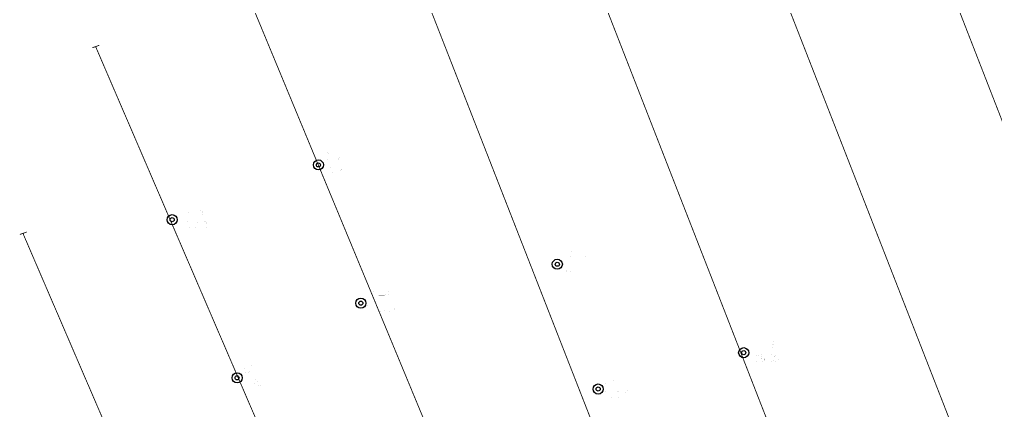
# Model space of a CAD drawing. Extents: x 534263 to 538773, y 4878169 to 4881982.
# Drawn here: x 535622 to 537055, y 4880101 to 4880674 of the extents above; entities that cross this region are included whole.
import ezdxf

# ---------------------------------------------------------------- set-up
doc = ezdxf.new("R2010")
doc.units = 0
doc.layers.get('0').update_dxf_attribs({"color": 6, "linetype": 'CONTINUOUS'})

# ---------------------------------------------------------------- blocks, each defined once
blk = doc.blocks.new('SUB_BLK_181')
at = {"color": 0}
blk.add_circle((0, 0), 0.494, dxfattribs=at)
at = {"color": 1}
blk.add_circle((0, 0), 0.2, dxfattribs=at)

msp = doc.modelspace()

# ---------------------------------------------------------------- linework, layer by layer
at = {"layer": 'TREE_LAYER', "color": 10, "const_width": 1.2}
for points in [[(537519.264272, 4879360.69329), (536528.35918, 4881900.918895)], [(537281.602, 4879335.914), (536322.856, 4881787.554)], [(537015.159, 4879330.992), (536089.313, 4881700.492)], [(536687.486, 4878951.765), (535659.433, 4881428.14)], [(536817.771, 4879177.017), (536033.418, 4881180.22)], [(535729.462731, 4880632.81617), (535739.490417, 4880636.33941)], [(536561.673, 4878714.128), (535734.348, 4880633.884)], [(535622.997679, 4880358.93755), (535633.025365, 4880362.46079)], [(536420.058, 4878521.255), (535627.555, 4880360.205)]]:
    msp.add_lwpolyline(points, dxfattribs=at)
at = {"layer": 'TREE_LAYER', "color": 5, "const_width": 0.01}
for points in [[(536075.509793, 4880479.06627), (536074.003911, 4880479.254505), (536072.623519, 4880478.815289), (536071.870578, 4880478.062348), (536071.494107, 4880477.058427), (536071.305872, 4880475.99176), (536071.494107, 4880474.109407), (536072.121558, 4880472.79176), (536073.12548, 4880472.101564), (536074.756852, 4880472.164309), (536075.949009, 4880472.603525), (536076.137244, 4880472.478034), (536074.631362, 4880469.59176), (536073.062735, 4880468.650583), (536071.054891, 4880467.960387), (536071.054891, 4880467.646662), (536072.811754, 4880467.834897), (536073.62744, 4880468.085878), (536074.756852, 4880468.462348), (536075.886264, 4880469.529015), (536076.011754, 4880469.654505), (536077.141166, 4880471.411368), (536077.643127, 4880473.04274), (536077.643127, 4880475.99176), (536077.015676, 4880477.434897), (536076.199989, 4880478.501564), (536075.509793, 4880479.06627), (536075.509793, 4880479.06627)], [(536073.941166, 4880478.438819), (536074.317636, 4880478.564309), (536075.007833, 4880478.501564), (536076.011754, 4880477.434897), (536076.513715, 4880475.489799), (536076.074499, 4880473.607446), (536075.384303, 4880472.979995), (536074.003911, 4880472.79176), (536072.999989, 4880473.670191), (536072.498029, 4880475.050583), (536072.623519, 4880477.121172), (536073.12548, 4880477.936858), (536073.188225, 4880477.999603), (536073.37646, 4880478.250583), (536073.941166, 4880478.438819), (536073.941166, 4880478.438819)], [(536094.772538, 4880478.627054), (536089.25097, 4880478.627054), (536088.247048, 4880476.493721), (536088.247048, 4880476.493721), (536088.372538, 4880476.305485), (536088.937244, 4880476.995681), (536089.752931, 4880477.497642), (536092.890186, 4880477.497642), (536093.392146, 4880477.121172), (536090.380382, 4880468.023132), (536090.380382, 4880467.960387), (536091.070578, 4880467.960387), (536094.772538, 4880478.564309), (536094.772538, 4880478.627054), (536094.772538, 4880478.627054)], [(536088.121558, 4880473.481956), (536079.086264, 4880473.481956), (536079.086264, 4880472.979995), (536079.462735, 4880472.603525), (536087.996068, 4880472.603525), (536088.121558, 4880472.79176), (536088.121558, 4880473.481956), (536088.121558, 4880473.481956)], [(536069.423519, 4880461.136858), (536097.282342, 4880461.136858)], [(536076.45097, 4880458.627054), (536070.929401, 4880458.627054), (536069.92548, 4880456.493721), (536069.92548, 4880456.493721), (536070.05097, 4880456.305485), (536070.615676, 4880456.995681), (536071.431362, 4880457.497642), (536074.568617, 4880457.497642), (536075.070578, 4880457.121172), (536072.058813, 4880448.023132), (536072.058813, 4880447.960387), (536072.749009, 4880447.960387), (536076.45097, 4880458.564309), (536076.45097, 4880458.627054), (536076.45097, 4880458.627054)], [(536084.419597, 4880458.627054), (536078.898029, 4880458.627054), (536077.894107, 4880456.493721), (536077.894107, 4880456.493721), (536078.019597, 4880456.305485), (536078.584303, 4880456.995681), (536079.399989, 4880457.497642), (536082.537244, 4880457.497642), (536083.039205, 4880457.121172), (536080.02744, 4880448.023132), (536080.02744, 4880447.960387), (536080.717636, 4880447.960387), (536084.419597, 4880458.564309), (536084.419597, 4880458.627054), (536084.419597, 4880458.627054)], [(536087.870578, 4880449.46627), (536087.368617, 4880449.654505), (536086.866656, 4880449.46627), (536086.490186, 4880449.089799), (536086.490186, 4880448.274113), (536086.992146, 4880447.960387), (536087.870578, 4880448.148623), (536087.996068, 4880448.587838), (536087.996068, 4880448.650583), (536087.996068, 4880449.152544), (536087.870578, 4880449.46627), (536087.870578, 4880449.46627)], [(536094.019597, 4880458.627054), (536092.639205, 4880458.878034), (536091.321558, 4880458.438819), (536090.443127, 4880457.623132), (536089.941166, 4880456.681956), (536089.941166, 4880455.99176), (536091.823519, 4880457.685878), (536093.329401, 4880457.748623), (536094.145087, 4880457.183917), (536094.458813, 4880455.99176), (536094.458813, 4880454.423132), (536093.392146, 4880452.352544), (536089.439205, 4880448.274113), (536095.462735, 4880448.085878), (536095.964695, 4880448.587838), (536096.152931, 4880449.96823), (536095.023519, 4880449.089799), (536091.823519, 4880449.089799), (536091.447048, 4880449.089799), (536094.145087, 4880452.101564), (536095.462735, 4880454.423132), (536095.65097, 4880454.987838), (536095.839205, 4880455.552544), (536095.839205, 4880455.678034), (536095.713715, 4880456.179995), (536095.52548, 4880456.995681), (536095.462735, 4880457.246662), (536095.023519, 4880457.936858), (536094.960774, 4880457.999603), (536094.019597, 4880458.627054), (536094.019597, 4880458.627054)], [(535864.540382, 4880398.357054), (535859.897244, 4880398.357054), (535859.897244, 4880398.231564), (535860.901166, 4880398.231564), (535861.403127, 4880397.039407), (535861.403127, 4880389.384505), (535860.901166, 4880388.380583), (535860.712931, 4880388.192348), (535859.897244, 4880387.815878), (535865.607048, 4880387.941368), (535865.669793, 4880387.941368), (535866.673715, 4880387.941368), (535866.673715, 4880388.004113), (535867.740382, 4880388.004113), (535867.740382, 4880388.004113), (535868.242342, 4880388.004113), (535868.242342, 4880388.066858), (535868.618813, 4880390.702152), (535867.991362, 4880389.509995), (535867.112931, 4880388.506074), (535863.41097, 4880388.568819), (535862.909009, 4880388.882544), (535863.034499, 4880397.353132), (535863.912931, 4880398.231564), (535864.540382, 4880398.231564), (535864.540382, 4880398.357054), (535864.540382, 4880398.357054)], [(535873.38744, 4880398.670779), (535871.567833, 4880398.733525), (535870.250186, 4880397.729603), (535869.748225, 4880396.913917), (535869.748225, 4880395.219799), (535871.442342, 4880393.462936), (535870.250186, 4880392.208034), (535869.622735, 4880390.890387), (535869.622735, 4880389.69823), (535870.18744, 4880388.380583), (535871.254107, 4880387.627642), (535872.634499, 4880387.376662), (535873.889401, 4880387.753132), (535874.579597, 4880388.443328), (535875.081558, 4880389.32176), (535875.081558, 4880391.204113), (535874.454107, 4880392.333525), (535873.324695, 4880393.525681), (535874.893323, 4880395.345289), (535874.893323, 4880396.851172), (535874.454107, 4880397.666858), (535873.38744, 4880398.733525), (535873.38744, 4880398.670779)], [(535872.383519, 4880393.086466), (535873.324695, 4880392.709995), (535874.077636, 4880391.706074), (535874.391362, 4880389.886466), (535874.077636, 4880388.819799), (535872.948225, 4880388.004113), (535871.881558, 4880388.004113), (535871.191362, 4880388.506074), (535870.375676, 4880389.69823), (535870.250186, 4880391.266858), (535870.752146, 4880392.208034), (535871.316852, 4880392.709995), (535871.818813, 4880392.960976), (535872.383519, 4880393.086466)], [(535871.693323, 4880398.168819), (535871.756068, 4880398.231564), (535872.88548, 4880398.231564), (535873.763911, 4880397.541368), (535873.826656, 4880397.290387), (535874.140382, 4880396.600191), (535874.140382, 4880395.533525), (535872.822735, 4880393.902152), (535871.756068, 4880393.902152), (535870.438421, 4880395.282544), (535870.752146, 4880397.227642), (535871.693323, 4880398.168819), (535871.693323, 4880398.168819)], [(535885.873715, 4880393.211956), (535876.838421, 4880393.211956), (535876.838421, 4880392.709995), (535877.214891, 4880392.333525), (535885.748225, 4880392.333525), (535885.873715, 4880392.52176), (535885.873715, 4880393.211956), (535885.873715, 4880393.211956)], [(535890.140382, 4880398.670779), (535888.320774, 4880398.733525), (535887.003127, 4880397.729603), (535886.501166, 4880396.913917), (535886.501166, 4880395.219799), (535888.195284, 4880393.462936), (535887.003127, 4880392.208034), (535886.375676, 4880390.890387), (535886.375676, 4880389.69823), (535886.940382, 4880388.380583), (535888.007048, 4880387.627642), (535889.38744, 4880387.376662), (535890.642342, 4880387.753132), (535891.332538, 4880388.443328), (535891.834499, 4880389.32176), (535891.834499, 4880391.204113), (535891.207048, 4880392.333525), (535890.077636, 4880393.525681), (535891.646264, 4880395.345289), (535891.646264, 4880396.851172), (535891.207048, 4880397.666858), (535890.140382, 4880398.733525), (535890.140382, 4880398.670779)], [(535889.13646, 4880393.086466), (535890.077636, 4880392.709995), (535890.830578, 4880391.706074), (535891.144303, 4880389.886466), (535890.830578, 4880388.819799), (535889.701166, 4880388.004113), (535888.634499, 4880388.004113), (535887.944303, 4880388.506074), (535887.128617, 4880389.69823), (535887.003127, 4880391.266858), (535887.505087, 4880392.208034), (535888.069793, 4880392.709995), (535888.571754, 4880392.960976), (535889.13646, 4880393.086466)], [(535888.446264, 4880398.168819), (535888.509009, 4880398.231564), (535889.638421, 4880398.231564), (535890.516852, 4880397.541368), (535890.579597, 4880397.290387), (535890.893323, 4880396.600191), (535890.893323, 4880395.533525), (535889.575676, 4880393.902152), (535888.509009, 4880393.902152), (535887.191362, 4880395.282544), (535887.505087, 4880397.227642), (535888.446264, 4880398.168819), (535888.446264, 4880398.168819)], [(535854.783519, 4880380.866858), (535898.579597, 4880380.866858)], [(535859.301166, 4880378.357054), (535858.422735, 4880378.357054), (535856.163911, 4880377.102152), (535856.289401, 4880377.102152), (535857.920774, 4880377.541368), (535857.920774, 4880376.411956), (535857.920774, 4880368.694309), (535857.858029, 4880368.255093), (535856.791362, 4880367.815878), (535860.430578, 4880367.815878), (535859.489401, 4880368.192348), (535859.301166, 4880368.255093), (535859.301166, 4880368.631564), (535859.301166, 4880378.357054), (535859.301166, 4880378.357054)], [(535869.779597, 4880378.357054), (535864.258029, 4880378.357054), (535863.254107, 4880376.223721), (535863.254107, 4880376.223721), (535863.379597, 4880376.035485), (535863.944303, 4880376.725681), (535864.759989, 4880377.227642), (535867.897244, 4880377.227642), (535868.399205, 4880376.851172), (535865.38744, 4880367.753132), (535865.38744, 4880367.690387), (535866.077636, 4880367.690387), (535869.779597, 4880378.294309), (535869.779597, 4880378.357054), (535869.779597, 4880378.357054)], [(535875.426656, 4880378.357054), (535874.046264, 4880378.608034), (535872.728617, 4880378.168819), (535871.850186, 4880377.353132), (535871.348225, 4880376.411956), (535871.348225, 4880375.72176), (535873.230578, 4880377.415878), (535874.73646, 4880377.478623), (535875.552146, 4880376.913917), (535875.865872, 4880375.72176), (535875.865872, 4880374.153132), (535874.799205, 4880372.082544), (535870.846264, 4880368.004113), (535876.869793, 4880367.815878), (535877.371754, 4880368.317838), (535877.559989, 4880369.69823), (535876.430578, 4880368.819799), (535873.230578, 4880368.819799), (535872.854107, 4880368.819799), (535875.552146, 4880371.831564), (535876.869793, 4880374.153132), (535877.058029, 4880374.717838), (535877.246264, 4880375.282544), (535877.246264, 4880375.408034), (535877.120774, 4880375.909995), (535876.932538, 4880376.725681), (535876.869793, 4880376.976662), (535876.430578, 4880377.666858), (535876.367833, 4880377.729603), (535875.426656, 4880378.357054), (535875.426656, 4880378.357054)], [(535887.159989, 4880378.357054), (535885.654107, 4880378.357054), (535884.399205, 4880377.729603), (535883.709009, 4880377.227642), (535883.269793, 4880376.223721), (535882.830578, 4880375.094309), (535882.767833, 4880373.588427), (535882.767833, 4880372.584505), (535883.269793, 4880369.823721), (535884.08548, 4880368.694309), (535885.277636, 4880367.690387), (535887.159989, 4880367.690387), (535887.159989, 4880367.690387), (535887.78744, 4880368.129603), (535888.477636, 4880368.945289), (535889.293323, 4880370.325681), (535889.481558, 4880371.517838), (535889.669793, 4880372.52176), (535889.669793, 4880373.023721), (535889.669793, 4880373.902152), (535889.356068, 4880375.659015), (535888.791362, 4880376.913917), (535888.163911, 4880377.729603), (535887.159989, 4880378.357054), (535887.159989, 4880378.357054)], [(535886.156068, 4880377.980583), (535886.281558, 4880377.980583), (535887.28548, 4880377.604113), (535887.78744, 4880376.725681), (535888.163911, 4880375.408034), (535888.163911, 4880370.639407), (535887.78744, 4880369.19627), (535886.281558, 4880368.066858), (535885.654107, 4880368.192348), (535884.775676, 4880368.882544), (535884.273715, 4880370.827642), (535884.273715, 4880374.906074), (535884.650186, 4880376.349211), (535885.152146, 4880377.353132), (535885.842342, 4880377.917838), (535886.156068, 4880377.980583), (535886.156068, 4880377.980583)], [(535895.316852, 4880378.357054), (535893.93646, 4880378.608034), (535892.618813, 4880378.168819), (535891.740382, 4880377.353132), (535891.238421, 4880376.411956), (535891.238421, 4880375.72176), (535893.120774, 4880377.415878), (535894.626656, 4880377.478623), (535895.442342, 4880376.913917), (535895.756068, 4880375.72176), (535895.756068, 4880374.153132), (535894.689401, 4880372.082544), (535890.73646, 4880368.004113), (535896.759989, 4880367.815878), (535897.26195, 4880368.317838), (535897.450186, 4880369.69823), (535896.320774, 4880368.819799), (535893.120774, 4880368.819799), (535892.744303, 4880368.819799), (535895.442342, 4880371.831564), (535896.759989, 4880374.153132), (535896.948225, 4880374.717838), (535897.13646, 4880375.282544), (535897.13646, 4880375.408034), (535897.01097, 4880375.909995), (535896.822735, 4880376.725681), (535896.759989, 4880376.976662), (535896.320774, 4880377.666858), (535896.258029, 4880377.729603), (535895.316852, 4880378.357054), (535895.316852, 4880378.357054)], [(535881.199205, 4880369.19627), (535880.697244, 4880369.384505), (535880.195284, 4880369.19627), (535879.818813, 4880368.819799), (535879.818813, 4880368.004113), (535880.320774, 4880367.690387), (535881.199205, 4880367.878623), (535881.324695, 4880368.317838), (535881.324695, 4880368.380583), (535881.324695, 4880368.882544), (535881.199205, 4880369.19627), (535881.199205, 4880369.19627)], [(536425.876068, 4880332.947054), (536421.232931, 4880332.947054), (536421.232931, 4880332.821564), (536422.236852, 4880332.821564), (536422.738813, 4880331.629407), (536422.738813, 4880323.974505), (536422.236852, 4880322.970583), (536422.048617, 4880322.782348), (536421.232931, 4880322.405878), (536426.942735, 4880322.531368), (536427.00548, 4880322.531368), (536428.009401, 4880322.531368), (536428.009401, 4880322.594113), (536429.076068, 4880322.594113), (536429.076068, 4880322.594113), (536429.578029, 4880322.594113), (536429.578029, 4880322.656858), (536429.954499, 4880325.292152), (536429.327048, 4880324.099995), (536428.448617, 4880323.096074), (536424.746656, 4880323.158819), (536424.244695, 4880323.472544), (536424.370186, 4880331.943132), (536425.248617, 4880332.821564), (536425.876068, 4880332.821564), (536425.876068, 4880332.947054), (536425.876068, 4880332.947054)], [(536434.597636, 4880333.38627), (536433.091754, 4880333.574505), (536431.711362, 4880333.135289), (536430.958421, 4880332.382348), (536430.58195, 4880331.378427), (536430.393715, 4880330.31176), (536430.58195, 4880328.429407), (536431.209401, 4880327.11176), (536432.213323, 4880326.421564), (536433.844695, 4880326.484309), (536435.036852, 4880326.923525), (536435.225087, 4880326.798034), (536433.719205, 4880323.91176), (536432.150578, 4880322.970583), (536430.142735, 4880322.280387), (536430.142735, 4880321.966662), (536431.899597, 4880322.154897), (536432.715284, 4880322.405878), (536433.844695, 4880322.782348), (536434.974107, 4880323.849015), (536435.099597, 4880323.974505), (536436.229009, 4880325.731368), (536436.73097, 4880327.36274), (536436.73097, 4880330.31176), (536436.103519, 4880331.754897), (536435.287833, 4880332.821564), (536434.597636, 4880333.38627), (536434.597636, 4880333.38627)], [(536433.029009, 4880332.758819), (536433.40548, 4880332.884309), (536434.095676, 4880332.821564), (536435.099597, 4880331.754897), (536435.601558, 4880329.809799), (536435.162342, 4880327.927446), (536434.472146, 4880327.299995), (536433.091754, 4880327.11176), (536432.087833, 4880327.990191), (536431.585872, 4880329.370583), (536431.711362, 4880331.441172), (536432.213323, 4880332.256858), (536432.276068, 4880332.319603), (536432.464303, 4880332.570583), (536433.029009, 4880332.758819), (536433.029009, 4880332.758819)], [(536447.209401, 4880327.801956), (536438.174107, 4880327.801956), (536438.174107, 4880327.299995), (536438.550578, 4880326.923525), (536447.083911, 4880326.923525), (536447.209401, 4880327.11176), (536447.209401, 4880327.801956), (536447.209401, 4880327.801956)], [(536453.483911, 4880332.947054), (536452.040774, 4880333.198034), (536449.970186, 4880331.943132), (536448.464303, 4880330.43725), (536447.648617, 4880328.994113), (536447.209401, 4880327.299995), (536447.460382, 4880324.915681), (536448.464303, 4880323.096074), (536449.78195, 4880322.280387), (536451.350578, 4880322.280387), (536452.103519, 4880322.594113), (536453.044695, 4880323.284309), (536453.546656, 4880324.28823), (536453.860382, 4880325.731368), (536453.860382, 4880326.296074), (536453.672146, 4880327.425485), (536453.170186, 4880328.052936), (536452.85646, 4880328.429407), (536452.417244, 4880328.805878), (536451.727048, 4880328.994113), (536450.597636, 4880329.119603), (536449.65646, 4880328.743132), (536448.966264, 4880328.303917), (536449.091754, 4880328.868623), (536449.970186, 4880330.813721), (536450.032931, 4880330.876466), (536451.350578, 4880332.005878), (536452.479989, 4880332.758819), (536452.479989, 4880332.758819), (536453.483911, 4880332.821564), (536453.483911, 4880332.947054), (536453.483911, 4880332.947054)], [(536449.78195, 4880328.241172), (536450.095676, 4880328.554897), (536451.350578, 4880328.554897), (536452.354499, 4880327.613721), (536452.85646, 4880326.358819), (536452.542735, 4880324.099995), (536451.350578, 4880322.970583), (536450.597636, 4880322.970583), (536449.40548, 4880323.723525), (536448.840774, 4880324.915681), (536448.840774, 4880327.049015), (536449.468225, 4880327.927446), (536449.78195, 4880328.241172), (536449.78195, 4880328.241172)], [(536420.103519, 4880315.456858), (536455.93097, 4880315.456858)], [(536424.621166, 4880313.38627), (536423.115284, 4880313.574505), (536421.734891, 4880313.135289), (536420.98195, 4880312.382348), (536420.60548, 4880311.378427), (536420.417244, 4880310.31176), (536420.60548, 4880308.429407), (536421.232931, 4880307.11176), (536422.236852, 4880306.421564), (536423.868225, 4880306.484309), (536425.060382, 4880306.923525), (536425.248617, 4880306.798034), (536423.742735, 4880303.91176), (536422.174107, 4880302.970583), (536420.166264, 4880302.280387), (536420.166264, 4880301.966662), (536421.923127, 4880302.154897), (536422.738813, 4880302.405878), (536423.868225, 4880302.782348), (536424.997636, 4880303.849015), (536425.123127, 4880303.974505), (536426.252538, 4880305.731368), (536426.754499, 4880307.36274), (536426.754499, 4880310.31176), (536426.127048, 4880311.754897), (536425.311362, 4880312.821564), (536424.621166, 4880313.38627), (536424.621166, 4880313.38627)], [(536423.052538, 4880312.758819), (536423.429009, 4880312.884309), (536424.119205, 4880312.821564), (536425.123127, 4880311.754897), (536425.625087, 4880309.809799), (536425.185872, 4880307.927446), (536424.495676, 4880307.299995), (536423.115284, 4880307.11176), (536422.111362, 4880307.990191), (536421.609401, 4880309.370583), (536421.734891, 4880311.441172), (536422.236852, 4880312.256858), (536422.299597, 4880312.319603), (536422.487833, 4880312.570583), (536423.052538, 4880312.758819), (536423.052538, 4880312.758819)], [(536432.778029, 4880312.947054), (536431.397636, 4880313.198034), (536430.079989, 4880312.758819), (536429.201558, 4880311.943132), (536428.699597, 4880311.001956), (536428.699597, 4880310.31176), (536430.58195, 4880312.005878), (536432.087833, 4880312.068623), (536432.903519, 4880311.503917), (536433.217244, 4880310.31176), (536433.217244, 4880308.743132), (536432.150578, 4880306.672544), (536428.197636, 4880302.594113), (536434.221166, 4880302.405878), (536434.723127, 4880302.907838), (536434.911362, 4880304.28823), (536433.78195, 4880303.409799), (536430.58195, 4880303.409799), (536430.20548, 4880303.409799), (536432.903519, 4880306.421564), (536434.221166, 4880308.743132), (536434.409401, 4880309.307838), (536434.597636, 4880309.872544), (536434.597636, 4880309.998034), (536434.472146, 4880310.499995), (536434.283911, 4880311.315681), (536434.221166, 4880311.566662), (536433.78195, 4880312.256858), (536433.719205, 4880312.319603), (536432.778029, 4880312.947054), (536432.778029, 4880312.947054)], [(536444.511362, 4880312.947054), (536443.632931, 4880312.947054), (536441.374107, 4880311.692152), (536441.499597, 4880311.692152), (536443.13097, 4880312.131368), (536443.13097, 4880311.001956), (536443.13097, 4880303.284309), (536443.068225, 4880302.845093), (536442.001558, 4880302.405878), (536445.640774, 4880302.405878), (536444.699597, 4880302.782348), (536444.511362, 4880302.845093), (536444.511362, 4880303.221564), (536444.511362, 4880312.947054), (536444.511362, 4880312.947054)], [(536452.668225, 4880312.947054), (536451.287833, 4880313.198034), (536449.970186, 4880312.758819), (536449.091754, 4880311.943132), (536448.589793, 4880311.001956), (536448.589793, 4880310.31176), (536450.472146, 4880312.005878), (536451.978029, 4880312.068623), (536452.793715, 4880311.503917), (536453.10744, 4880310.31176), (536453.10744, 4880308.743132), (536452.040774, 4880306.672544), (536448.087833, 4880302.594113), (536454.111362, 4880302.405878), (536454.613323, 4880302.907838), (536454.801558, 4880304.28823), (536453.672146, 4880303.409799), (536450.472146, 4880303.409799), (536450.095676, 4880303.409799), (536452.793715, 4880306.421564), (536454.111362, 4880308.743132), (536454.299597, 4880309.307838), (536454.487833, 4880309.872544), (536454.487833, 4880309.998034), (536454.362342, 4880310.499995), (536454.174107, 4880311.315681), (536454.111362, 4880311.566662), (536453.672146, 4880312.256858), (536453.609401, 4880312.319603), (536452.668225, 4880312.947054), (536452.668225, 4880312.947054)], [(536438.550578, 4880303.78627), (536438.048617, 4880303.974505), (536437.546656, 4880303.78627), (536437.170186, 4880303.409799), (536437.170186, 4880302.594113), (536437.672146, 4880302.280387), (536438.550578, 4880302.468623), (536438.676068, 4880302.907838), (536438.676068, 4880302.970583), (536438.676068, 4880303.472544), (536438.550578, 4880303.78627), (536438.550578, 4880303.78627)], [(536145.758421, 4880276.36627), (536144.252538, 4880276.554505), (536142.872146, 4880276.115289), (536142.119205, 4880275.362348), (536141.742735, 4880274.358427), (536141.554499, 4880273.29176), (536141.742735, 4880271.409407), (536142.370186, 4880270.09176), (536143.374107, 4880269.401564), (536145.00548, 4880269.464309), (536146.197636, 4880269.903525), (536146.385872, 4880269.778034), (536144.879989, 4880266.89176), (536143.311362, 4880265.950583), (536141.303519, 4880265.260387), (536141.303519, 4880264.946662), (536143.060382, 4880265.134897), (536143.876068, 4880265.385878), (536145.00548, 4880265.762348), (536146.134891, 4880266.829015), (536146.260382, 4880266.954505), (536147.389793, 4880268.711368), (536147.891754, 4880270.34274), (536147.891754, 4880273.29176), (536147.264303, 4880274.734897), (536146.448617, 4880275.801564), (536145.758421, 4880276.36627), (536145.758421, 4880276.36627)], [(536144.189793, 4880275.738819), (536144.566264, 4880275.864309), (536145.25646, 4880275.801564), (536146.260382, 4880274.734897), (536146.762342, 4880272.789799), (536146.323127, 4880270.907446), (536145.632931, 4880270.279995), (536144.252538, 4880270.09176), (536143.248617, 4880270.970191), (536142.746656, 4880272.350583), (536142.872146, 4880274.421172), (536143.374107, 4880275.236858), (536143.436852, 4880275.299603), (536143.625087, 4880275.550583), (536144.189793, 4880275.738819), (536144.189793, 4880275.738819)], [(536158.370186, 4880270.781956), (536149.334891, 4880270.781956), (536149.334891, 4880270.279995), (536149.711362, 4880269.903525), (536158.244695, 4880269.903525), (536158.370186, 4880270.09176), (536158.370186, 4880270.781956), (536158.370186, 4880270.781956)], [(536164.644695, 4880275.927054), (536163.201558, 4880276.178034), (536161.13097, 4880274.923132), (536159.625087, 4880273.41725), (536158.809401, 4880271.974113), (536158.370186, 4880270.279995), (536158.621166, 4880267.895681), (536159.625087, 4880266.076074), (536160.942735, 4880265.260387), (536162.511362, 4880265.260387), (536163.264303, 4880265.574113), (536164.20548, 4880266.264309), (536164.70744, 4880267.26823), (536165.021166, 4880268.711368), (536165.021166, 4880269.276074), (536164.832931, 4880270.405485), (536164.33097, 4880271.032936), (536164.017244, 4880271.409407), (536163.578029, 4880271.785878), (536162.887833, 4880271.974113), (536161.758421, 4880272.099603), (536160.817244, 4880271.723132), (536160.127048, 4880271.283917), (536160.252538, 4880271.848623), (536161.13097, 4880273.793721), (536161.193715, 4880273.856466), (536162.511362, 4880274.985878), (536163.640774, 4880275.738819), (536163.640774, 4880275.738819), (536164.644695, 4880275.801564), (536164.644695, 4880275.927054), (536164.644695, 4880275.927054)], [(536160.942735, 4880271.221172), (536161.25646, 4880271.534897), (536162.511362, 4880271.534897), (536163.515284, 4880270.593721), (536164.017244, 4880269.338819), (536163.703519, 4880267.079995), (536162.511362, 4880265.950583), (536161.758421, 4880265.950583), (536160.566264, 4880266.703525), (536160.001558, 4880267.895681), (536160.001558, 4880270.029015), (536160.629009, 4880270.907446), (536160.942735, 4880271.221172), (536160.942735, 4880271.221172)], [(536131.703519, 4880258.436858), (536175.499597, 4880258.436858)], [(536136.221166, 4880255.927054), (536135.342735, 4880255.927054), (536133.083911, 4880254.672152), (536133.209401, 4880254.672152), (536134.840774, 4880255.111368), (536134.840774, 4880253.981956), (536134.840774, 4880246.264309), (536134.778029, 4880245.825093), (536133.711362, 4880245.385878), (536137.350578, 4880245.385878), (536136.409401, 4880245.762348), (536136.221166, 4880245.825093), (536136.221166, 4880246.201564), (536136.221166, 4880255.927054), (536136.221166, 4880255.927054)], [(536144.189793, 4880255.927054), (536142.18195, 4880255.927054), (536140.801558, 4880254.797642), (536140.676068, 4880254.107446), (536141.80548, 4880254.923132), (536143.311362, 4880255.111368), (536143.938813, 4880254.609407), (536144.315284, 4880253.793721), (536144.315284, 4880252.413328), (536143.750578, 4880251.911368), (536142.997636, 4880251.346662), (536142.18195, 4880250.781956), (536143.813323, 4880250.279995), (536144.691754, 4880249.401564), (536145.00548, 4880248.460387), (536145.00548, 4880247.393721), (536144.817244, 4880246.76627), (536143.750578, 4880246.013328), (536142.558421, 4880246.013328), (536141.366264, 4880246.389799), (536140.676068, 4880246.954505), (536140.801558, 4880246.138819), (536141.366264, 4880245.699603), (536142.872146, 4880245.260387), (536143.876068, 4880245.323132), (536145.00548, 4880245.887838), (536145.50744, 4880246.515289), (536145.883911, 4880247.079995), (536146.009401, 4880247.456466), (536146.197636, 4880248.460387), (536145.821166, 4880249.589799), (536145.25646, 4880250.46823), (536144.001558, 4880251.032936), (536145.319205, 4880252.789799), (536145.50744, 4880253.981956), (536145.319205, 4880254.860387), (536145.00548, 4880255.425093), (536144.189793, 4880255.927054), (536144.189793, 4880255.927054)], [(536154.291754, 4880255.927054), (536152.848617, 4880256.178034), (536150.778029, 4880254.923132), (536149.272146, 4880253.41725), (536148.45646, 4880251.974113), (536148.017244, 4880250.279995), (536148.268225, 4880247.895681), (536149.272146, 4880246.076074), (536150.589793, 4880245.260387), (536152.158421, 4880245.260387), (536152.911362, 4880245.574113), (536153.852538, 4880246.264309), (536154.354499, 4880247.26823), (536154.668225, 4880248.711368), (536154.668225, 4880249.276074), (536154.479989, 4880250.405485), (536153.978029, 4880251.032936), (536153.664303, 4880251.409407), (536153.225087, 4880251.785878), (536152.534891, 4880251.974113), (536151.40548, 4880252.099603), (536150.464303, 4880251.723132), (536149.774107, 4880251.283917), (536149.899597, 4880251.848623), (536150.778029, 4880253.793721), (536150.840774, 4880253.856466), (536152.158421, 4880254.985878), (536153.287833, 4880255.738819), (536153.287833, 4880255.738819), (536154.291754, 4880255.801564), (536154.291754, 4880255.927054), (536154.291754, 4880255.927054)], [(536150.589793, 4880251.221172), (536150.903519, 4880251.534897), (536152.158421, 4880251.534897), (536153.162342, 4880250.593721), (536153.664303, 4880249.338819), (536153.350578, 4880247.079995), (536152.158421, 4880245.950583), (536151.40548, 4880245.950583), (536150.213323, 4880246.703525), (536149.648617, 4880247.895681), (536149.648617, 4880250.029015), (536150.276068, 4880250.907446), (536150.589793, 4880251.221172), (536150.589793, 4880251.221172)], [(536164.079989, 4880255.927054), (536163.201558, 4880255.927054), (536160.942735, 4880254.672152), (536161.068225, 4880254.672152), (536162.699597, 4880255.111368), (536162.699597, 4880253.981956), (536162.699597, 4880246.264309), (536162.636852, 4880245.825093), (536161.570186, 4880245.385878), (536165.209401, 4880245.385878), (536164.268225, 4880245.762348), (536164.079989, 4880245.825093), (536164.079989, 4880246.201564), (536164.079989, 4880255.927054), (536164.079989, 4880255.927054)], [(536174.18195, 4880255.927054), (536170.668225, 4880255.927054), (536170.040774, 4880254.860387), (536168.660382, 4880252.099603), (536168.409401, 4880251.723132), (536170.668225, 4880251.785878), (536172.174107, 4880251.283917), (536172.864303, 4880250.405485), (536172.927048, 4880249.213328), (536172.676068, 4880247.958427), (536172.174107, 4880247.393721), (536171.734891, 4880247.079995), (536170.793715, 4880246.829015), (536169.852538, 4880247.01725), (536169.099597, 4880247.456466), (536168.158421, 4880247.895681), (536167.53097, 4880247.330976), (536169.036852, 4880246.013328), (536170.542735, 4880245.636858), (536171.358421, 4880245.448623), (536172.864303, 4880246.201564), (536173.679989, 4880247.205485), (536174.05646, 4880248.209407), (536174.18195, 4880249.96627), (536173.868225, 4880251.032936), (536173.240774, 4880251.974113), (536172.299597, 4880252.538819), (536170.919205, 4880252.664309), (536169.413323, 4880252.287838), (536169.727048, 4880252.789799), (536170.73097, 4880254.797642), (536174.05646, 4880254.797642), (536174.558421, 4880255.613328), (536174.18195, 4880255.927054), (536174.18195, 4880255.927054)], [(536158.119205, 4880246.76627), (536157.617244, 4880246.954505), (536157.115284, 4880246.76627), (536156.738813, 4880246.389799), (536156.738813, 4880245.574113), (536157.240774, 4880245.260387), (536158.119205, 4880245.448623), (536158.244695, 4880245.887838), (536158.244695, 4880245.950583), (536158.244695, 4880246.452544), (536158.119205, 4880246.76627), (536158.119205, 4880246.76627)], [(536703.814107, 4880203.297054), (536702.935676, 4880203.297054), (536700.676852, 4880202.042152), (536700.802342, 4880202.042152), (536702.433715, 4880202.481368), (536702.433715, 4880201.351956), (536702.433715, 4880193.634309), (536702.37097, 4880193.195093), (536701.304303, 4880192.755878), (536704.943519, 4880192.755878), (536704.002342, 4880193.132348), (536703.814107, 4880193.195093), (536703.814107, 4880193.571564), (536703.814107, 4880203.297054), (536703.814107, 4880203.297054)], [(536711.782735, 4880203.297054), (536710.276852, 4880203.297054), (536709.02195, 4880202.669603), (536708.331754, 4880202.167642), (536707.892538, 4880201.163721), (536707.453323, 4880200.034309), (536707.390578, 4880198.528427), (536707.390578, 4880197.524505), (536707.892538, 4880194.763721), (536708.708225, 4880193.634309), (536709.900382, 4880192.630387), (536711.782735, 4880192.630387), (536711.782735, 4880192.630387), (536712.410186, 4880193.069603), (536713.100382, 4880193.885289), (536713.916068, 4880195.265681), (536714.104303, 4880196.457838), (536714.292538, 4880197.46176), (536714.292538, 4880197.963721), (536714.292538, 4880198.842152), (536713.978813, 4880200.599015), (536713.414107, 4880201.853917), (536712.786656, 4880202.669603), (536711.782735, 4880203.297054), (536711.782735, 4880203.297054)], [(536710.778813, 4880202.920583), (536710.904303, 4880202.920583), (536711.908225, 4880202.544113), (536712.410186, 4880201.665681), (536712.786656, 4880200.348034), (536712.786656, 4880195.579407), (536712.410186, 4880194.13627), (536710.904303, 4880193.006858), (536710.276852, 4880193.132348), (536709.398421, 4880193.822544), (536708.89646, 4880195.767642), (536708.89646, 4880199.846074), (536709.272931, 4880201.289211), (536709.774891, 4880202.293132), (536710.465087, 4880202.857838), (536710.778813, 4880202.920583), (536710.778813, 4880202.920583)], [(536724.394499, 4880198.151956), (536715.359205, 4880198.151956), (536715.359205, 4880197.649995), (536715.735676, 4880197.273525), (536724.269009, 4880197.273525), (536724.394499, 4880197.46176), (536724.394499, 4880198.151956), (536724.394499, 4880198.151956)], [(536728.535676, 4880203.297054), (536726.527833, 4880203.297054), (536725.14744, 4880202.167642), (536725.02195, 4880201.477446), (536726.151362, 4880202.293132), (536727.657244, 4880202.481368), (536728.284695, 4880201.979407), (536728.661166, 4880201.163721), (536728.661166, 4880199.783328), (536728.09646, 4880199.281368), (536727.343519, 4880198.716662), (536726.527833, 4880198.151956), (536728.159205, 4880197.649995), (536729.037636, 4880196.771564), (536729.351362, 4880195.830387), (536729.351362, 4880194.763721), (536729.163127, 4880194.13627), (536728.09646, 4880193.383328), (536726.904303, 4880193.383328), (536725.712146, 4880193.759799), (536725.02195, 4880194.324505), (536725.14744, 4880193.508819), (536725.712146, 4880193.069603), (536727.218029, 4880192.630387), (536728.22195, 4880192.693132), (536729.351362, 4880193.257838), (536729.853323, 4880193.885289), (536730.229793, 4880194.449995), (536730.355284, 4880194.826466), (536730.543519, 4880195.830387), (536730.167048, 4880196.959799), (536729.602342, 4880197.83823), (536728.34744, 4880198.402936), (536729.665087, 4880200.159799), (536729.853323, 4880201.351956), (536729.665087, 4880202.230387), (536729.351362, 4880202.795093), (536728.535676, 4880203.297054), (536728.535676, 4880203.297054)], [(536693.743519, 4880185.806858), (536737.539597, 4880185.806858)], [(536698.261166, 4880183.297054), (536697.382735, 4880183.297054), (536695.123911, 4880182.042152), (536695.249401, 4880182.042152), (536696.880774, 4880182.481368), (536696.880774, 4880181.351956), (536696.880774, 4880173.634309), (536696.818029, 4880173.195093), (536695.751362, 4880172.755878), (536699.390578, 4880172.755878), (536698.449401, 4880173.132348), (536698.261166, 4880173.195093), (536698.261166, 4880173.571564), (536698.261166, 4880183.297054), (536698.261166, 4880183.297054)], [(536706.229793, 4880183.297054), (536704.723911, 4880183.297054), (536703.469009, 4880182.669603), (536702.778813, 4880182.167642), (536702.339597, 4880181.163721), (536701.900382, 4880180.034309), (536701.837636, 4880178.528427), (536701.837636, 4880177.524505), (536702.339597, 4880174.763721), (536703.155284, 4880173.634309), (536704.34744, 4880172.630387), (536706.229793, 4880172.630387), (536706.229793, 4880172.630387), (536706.857244, 4880173.069603), (536707.54744, 4880173.885289), (536708.363127, 4880175.265681), (536708.551362, 4880176.457838), (536708.739597, 4880177.46176), (536708.739597, 4880177.963721), (536708.739597, 4880178.842152), (536708.425872, 4880180.599015), (536707.861166, 4880181.853917), (536707.233715, 4880182.669603), (536706.229793, 4880183.297054), (536706.229793, 4880183.297054)], [(536705.225872, 4880182.920583), (536705.351362, 4880182.920583), (536706.355284, 4880182.544113), (536706.857244, 4880181.665681), (536707.233715, 4880180.348034), (536707.233715, 4880175.579407), (536706.857244, 4880174.13627), (536705.351362, 4880173.006858), (536704.723911, 4880173.132348), (536703.84548, 4880173.822544), (536703.343519, 4880175.767642), (536703.343519, 4880179.846074), (536703.719989, 4880181.289211), (536704.22195, 4880182.293132), (536704.912146, 4880182.857838), (536705.225872, 4880182.920583), (536705.225872, 4880182.920583)], [(536714.323911, 4880183.610779), (536712.504303, 4880183.673525), (536711.186656, 4880182.669603), (536710.684695, 4880181.853917), (536710.684695, 4880180.159799), (536712.378813, 4880178.402936), (536711.186656, 4880177.148034), (536710.559205, 4880175.830387), (536710.559205, 4880174.63823), (536711.123911, 4880173.320583), (536712.190578, 4880172.567642), (536713.57097, 4880172.316662), (536714.825872, 4880172.693132), (536715.516068, 4880173.383328), (536716.018029, 4880174.26176), (536716.018029, 4880176.144113), (536715.390578, 4880177.273525), (536714.261166, 4880178.465681), (536715.829793, 4880180.285289), (536715.829793, 4880181.791172), (536715.390578, 4880182.606858), (536714.323911, 4880183.673525), (536714.323911, 4880183.610779)], [(536713.319989, 4880178.026466), (536714.261166, 4880177.649995), (536715.014107, 4880176.646074), (536715.327833, 4880174.826466), (536715.014107, 4880173.759799), (536713.884695, 4880172.944113), (536712.818029, 4880172.944113), (536712.127833, 4880173.446074), (536711.312146, 4880174.63823), (536711.186656, 4880176.206858), (536711.688617, 4880177.148034), (536712.253323, 4880177.649995), (536712.755284, 4880177.900976), (536713.319989, 4880178.026466)], [(536712.629793, 4880183.108819), (536712.692538, 4880183.171564), (536713.82195, 4880183.171564), (536714.700382, 4880182.481368), (536714.763127, 4880182.230387), (536715.076852, 4880181.540191), (536715.076852, 4880180.473525), (536713.759205, 4880178.842152), (536712.692538, 4880178.842152), (536711.374891, 4880180.222544), (536711.688617, 4880182.167642), (536712.629793, 4880183.108819), (536712.629793, 4880183.108819)], [(536726.119989, 4880183.297054), (536724.614107, 4880183.297054), (536723.359205, 4880182.669603), (536722.669009, 4880182.167642), (536722.229793, 4880181.163721), (536721.790578, 4880180.034309), (536721.727833, 4880178.528427), (536721.727833, 4880177.524505), (536722.229793, 4880174.763721), (536723.04548, 4880173.634309), (536724.237636, 4880172.630387), (536726.119989, 4880172.630387), (536726.119989, 4880172.630387), (536726.74744, 4880173.069603), (536727.437636, 4880173.885289), (536728.253323, 4880175.265681), (536728.441558, 4880176.457838), (536728.629793, 4880177.46176), (536728.629793, 4880177.963721), (536728.629793, 4880178.842152), (536728.316068, 4880180.599015), (536727.751362, 4880181.853917), (536727.123911, 4880182.669603), (536726.119989, 4880183.297054), (536726.119989, 4880183.297054)], [(536725.116068, 4880182.920583), (536725.241558, 4880182.920583), (536726.24548, 4880182.544113), (536726.74744, 4880181.665681), (536727.123911, 4880180.348034), (536727.123911, 4880175.579407), (536726.74744, 4880174.13627), (536725.241558, 4880173.006858), (536724.614107, 4880173.132348), (536723.735676, 4880173.822544), (536723.233715, 4880175.767642), (536723.233715, 4880179.846074), (536723.610186, 4880181.289211), (536724.112146, 4880182.293132), (536724.802342, 4880182.857838), (536725.116068, 4880182.920583), (536725.116068, 4880182.920583)], [(536736.22195, 4880183.297054), (536732.708225, 4880183.297054), (536732.080774, 4880182.230387), (536730.700382, 4880179.469603), (536730.449401, 4880179.093132), (536732.708225, 4880179.155878), (536734.214107, 4880178.653917), (536734.904303, 4880177.775485), (536734.967048, 4880176.583328), (536734.716068, 4880175.328427), (536734.214107, 4880174.763721), (536733.774891, 4880174.449995), (536732.833715, 4880174.199015), (536731.892538, 4880174.38725), (536731.139597, 4880174.826466), (536730.198421, 4880175.265681), (536729.57097, 4880174.700976), (536731.076852, 4880173.383328), (536732.582735, 4880173.006858), (536733.398421, 4880172.818623), (536734.904303, 4880173.571564), (536735.719989, 4880174.575485), (536736.09646, 4880175.579407), (536736.22195, 4880177.33627), (536735.908225, 4880178.402936), (536735.280774, 4880179.344113), (536734.339597, 4880179.908819), (536732.959205, 4880180.034309), (536731.453323, 4880179.657838), (536731.767048, 4880180.159799), (536732.77097, 4880182.167642), (536736.09646, 4880182.167642), (536736.598421, 4880182.983328), (536736.22195, 4880183.297054), (536736.22195, 4880183.297054)], [(535954.716656, 4880166.437054), (535950.073519, 4880166.437054), (535950.073519, 4880166.311564), (535951.07744, 4880166.311564), (535951.579401, 4880165.119407), (535951.579401, 4880157.464505), (535951.07744, 4880156.460583), (535950.889205, 4880156.272348), (535950.073519, 4880155.895878), (535955.783323, 4880156.021368), (535955.846068, 4880156.021368), (535956.849989, 4880156.021368), (535956.849989, 4880156.084113), (535957.916656, 4880156.084113), (535957.916656, 4880156.084113), (535958.418617, 4880156.084113), (535958.418617, 4880156.146858), (535958.795087, 4880158.782152), (535958.167636, 4880157.589995), (535957.289205, 4880156.586074), (535953.587244, 4880156.648819), (535953.085284, 4880156.962544), (535953.210774, 4880165.433132), (535954.089205, 4880166.311564), (535954.716656, 4880166.311564), (535954.716656, 4880166.437054), (535954.716656, 4880166.437054)], [(535963.563715, 4880166.750779), (535961.744107, 4880166.813525), (535960.42646, 4880165.809603), (535959.924499, 4880164.993917), (535959.924499, 4880163.299799), (535961.618617, 4880161.542936), (535960.42646, 4880160.288034), (535959.799009, 4880158.970387), (535959.799009, 4880157.77823), (535960.363715, 4880156.460583), (535961.430382, 4880155.707642), (535962.810774, 4880155.456662), (535964.065676, 4880155.833132), (535964.755872, 4880156.523328), (535965.257833, 4880157.40176), (535965.257833, 4880159.284113), (535964.630382, 4880160.413525), (535963.50097, 4880161.605681), (535965.069597, 4880163.425289), (535965.069597, 4880164.931172), (535964.630382, 4880165.746858), (535963.563715, 4880166.813525), (535963.563715, 4880166.750779)], [(535961.869597, 4880166.248819), (535961.932342, 4880166.311564), (535963.061754, 4880166.311564), (535963.940186, 4880165.621368), (535964.002931, 4880165.370387), (535964.316656, 4880164.680191), (535964.316656, 4880163.613525), (535962.999009, 4880161.982152), (535961.932342, 4880161.982152), (535960.614695, 4880163.362544), (535960.928421, 4880165.307642), (535961.869597, 4880166.248819), (535961.869597, 4880166.248819)], [(535982.70097, 4880166.437054), (535977.179401, 4880166.437054), (535976.17548, 4880164.303721), (535976.17548, 4880164.303721), (535976.30097, 4880164.115485), (535976.865676, 4880164.805681), (535977.681362, 4880165.307642), (535980.818617, 4880165.307642), (535981.320578, 4880164.931172), (535978.308813, 4880155.833132), (535978.308813, 4880155.770387), (535978.999009, 4880155.770387), (535982.70097, 4880166.374309), (535982.70097, 4880166.437054), (535982.70097, 4880166.437054)], [(536720.159205, 4880174.13627), (536719.657244, 4880174.324505), (536719.155284, 4880174.13627), (536718.778813, 4880173.759799), (536718.778813, 4880172.944113), (536719.280774, 4880172.630387), (536720.159205, 4880172.818623), (536720.284695, 4880173.257838), (536720.284695, 4880173.320583), (536720.284695, 4880173.822544), (536720.159205, 4880174.13627), (536720.159205, 4880174.13627)], [(535950.073519, 4880148.946858), (535983.642146, 4880148.946858)], [(535962.559793, 4880161.166466), (535963.50097, 4880160.789995), (535964.253911, 4880159.786074), (535964.567636, 4880157.966466), (535964.253911, 4880156.899799), (535963.124499, 4880156.084113), (535962.057833, 4880156.084113), (535961.367636, 4880156.586074), (535960.55195, 4880157.77823), (535960.42646, 4880159.346858), (535960.928421, 4880160.288034), (535961.493127, 4880160.789995), (535961.995087, 4880161.040976), (535962.559793, 4880161.166466)], [(535976.049989, 4880161.291956), (535967.014695, 4880161.291956), (535967.014695, 4880160.789995), (535967.391166, 4880160.413525), (535975.924499, 4880160.413525), (535976.049989, 4880160.60176), (535976.049989, 4880161.291956), (535976.049989, 4880161.291956)], [(536485.836068, 4880149.987054), (536481.192931, 4880149.987054), (536481.192931, 4880149.861564), (536482.196852, 4880149.861564), (536482.698813, 4880148.669407), (536482.698813, 4880141.014505), (536482.196852, 4880140.010583), (536482.008617, 4880139.822348), (536481.192931, 4880139.445878), (536486.902735, 4880139.571368), (536486.96548, 4880139.571368), (536487.969401, 4880139.571368), (536487.969401, 4880139.634113), (536489.036068, 4880139.634113), (536489.036068, 4880139.634113), (536489.538029, 4880139.634113), (536489.538029, 4880139.696858), (536489.914499, 4880142.332152), (536489.287048, 4880141.139995), (536488.408617, 4880140.136074), (536484.706656, 4880140.198819), (536484.204695, 4880140.512544), (536484.330186, 4880148.983132), (536485.208617, 4880149.861564), (536485.836068, 4880149.861564), (536485.836068, 4880149.987054), (536485.836068, 4880149.987054)], [(536494.557636, 4880150.42627), (536493.051754, 4880150.614505), (536491.671362, 4880150.175289), (536490.918421, 4880149.422348), (536490.54195, 4880148.418427), (536490.353715, 4880147.35176), (536490.54195, 4880145.469407), (536491.169401, 4880144.15176), (536492.173323, 4880143.461564), (536493.804695, 4880143.524309), (536494.996852, 4880143.963525), (536495.185087, 4880143.838034), (536493.679205, 4880140.95176), (536492.110578, 4880140.010583), (536490.102735, 4880139.320387), (536490.102735, 4880139.006662), (536491.859597, 4880139.194897), (536492.675284, 4880139.445878), (536493.804695, 4880139.822348), (536494.934107, 4880140.889015), (536495.059597, 4880141.014505), (536496.189009, 4880142.771368), (536496.69097, 4880144.40274), (536496.69097, 4880147.35176), (536496.063519, 4880148.794897), (536495.247833, 4880149.861564), (536494.557636, 4880150.42627), (536494.557636, 4880150.42627)], [(536492.989009, 4880149.798819), (536493.36548, 4880149.924309), (536494.055676, 4880149.861564), (536495.059597, 4880148.794897), (536495.561558, 4880146.849799), (536495.122342, 4880144.967446), (536494.432146, 4880144.339995), (536493.051754, 4880144.15176), (536492.047833, 4880145.030191), (536491.545872, 4880146.410583), (536491.671362, 4880148.481172), (536492.173323, 4880149.296858), (536492.236068, 4880149.359603), (536492.424303, 4880149.610583), (536492.989009, 4880149.798819), (536492.989009, 4880149.798819)], [(536513.443911, 4880149.987054), (536509.930186, 4880149.987054), (536509.302735, 4880148.920387), (536507.922342, 4880146.159603), (536507.671362, 4880145.783132), (536509.930186, 4880145.845878), (536511.436068, 4880145.343917), (536512.126264, 4880144.465485), (536512.189009, 4880143.273328), (536511.938029, 4880142.018427), (536511.436068, 4880141.453721), (536510.996852, 4880141.139995), (536510.055676, 4880140.889015), (536509.114499, 4880141.07725), (536508.361558, 4880141.516466), (536507.420382, 4880141.955681), (536506.792931, 4880141.390976), (536508.298813, 4880140.073328), (536509.804695, 4880139.696858), (536510.620382, 4880139.508623), (536512.126264, 4880140.261564), (536512.94195, 4880141.265485), (536513.318421, 4880142.269407), (536513.443911, 4880144.02627), (536513.130186, 4880145.092936), (536512.502735, 4880146.034113), (536511.561558, 4880146.598819), (536510.181166, 4880146.724309), (536508.675284, 4880146.347838), (536508.989009, 4880146.849799), (536509.992931, 4880148.857642), (536513.318421, 4880148.857642), (536513.820382, 4880149.673328), (536513.443911, 4880149.987054), (536513.443911, 4880149.987054)], [(535959.422538, 4880146.437054), (535958.544107, 4880146.437054), (535956.285284, 4880145.182152), (535956.410774, 4880145.182152), (535958.042146, 4880145.621368), (535958.042146, 4880144.491956), (535958.042146, 4880136.774309), (535957.979401, 4880136.335093), (535956.912735, 4880135.895878), (535960.55195, 4880135.895878), (535959.610774, 4880136.272348), (535959.422538, 4880136.335093), (535959.422538, 4880136.711564), (535959.422538, 4880146.437054), (535959.422538, 4880146.437054)], [(535967.391166, 4880146.437054), (535965.383323, 4880146.437054), (535964.002931, 4880145.307642), (535963.87744, 4880144.617446), (535965.006852, 4880145.433132), (535966.512735, 4880145.621368), (535967.140186, 4880145.119407), (535967.516656, 4880144.303721), (535967.516656, 4880142.923328), (535966.95195, 4880142.421368), (535966.199009, 4880141.856662), (535965.383323, 4880141.291956), (535967.014695, 4880140.789995), (535967.893127, 4880139.911564), (535968.206852, 4880138.970387), (535968.206852, 4880137.903721), (535968.018617, 4880137.27627), (535966.95195, 4880136.523328), (535965.759793, 4880136.523328), (535964.567636, 4880136.899799), (535963.87744, 4880137.464505), (535964.002931, 4880136.648819), (535964.567636, 4880136.209603), (535966.073519, 4880135.770387), (535967.07744, 4880135.833132), (535968.206852, 4880136.397838), (535968.708813, 4880137.025289), (535969.085284, 4880137.589995), (535969.210774, 4880137.966466), (535969.399009, 4880138.970387), (535969.022538, 4880140.099799), (535968.457833, 4880140.97823), (535967.202931, 4880141.542936), (535968.520578, 4880143.299799), (535968.708813, 4880144.491956), (535968.520578, 4880145.370387), (535968.206852, 4880145.935093), (535967.391166, 4880146.437054), (535967.391166, 4880146.437054)], [(535975.359793, 4880146.437054), (535973.853911, 4880146.437054), (535972.599009, 4880145.809603), (535971.908813, 4880145.307642), (535971.469597, 4880144.303721), (535971.030382, 4880143.174309), (535970.967636, 4880141.668427), (535970.967636, 4880140.664505), (535971.469597, 4880137.903721), (535972.285284, 4880136.774309), (535973.47744, 4880135.770387), (535975.359793, 4880135.770387), (535975.359793, 4880135.770387), (535975.987244, 4880136.209603), (535976.67744, 4880137.025289), (535977.493127, 4880138.405681), (535977.681362, 4880139.597838), (535977.869597, 4880140.60176), (535977.869597, 4880141.103721), (535977.869597, 4880141.982152), (535977.555872, 4880143.739015), (535976.991166, 4880144.993917), (535976.363715, 4880145.809603), (535975.359793, 4880146.437054), (535975.359793, 4880146.437054)], [(535974.355872, 4880146.060583), (535974.481362, 4880146.060583), (535975.485284, 4880145.684113), (535975.987244, 4880144.805681), (535976.363715, 4880143.488034), (535976.363715, 4880138.719407), (535975.987244, 4880137.27627), (535974.481362, 4880136.146858), (535973.853911, 4880136.272348), (535972.97548, 4880136.962544), (535972.473519, 4880138.907642), (535972.473519, 4880142.986074), (535972.849989, 4880144.429211), (535973.35195, 4880145.433132), (535974.042146, 4880145.997838), (535974.355872, 4880146.060583), (535974.355872, 4880146.060583)], [(536507.169401, 4880144.841956), (536498.134107, 4880144.841956), (536498.134107, 4880144.339995), (536498.510578, 4880143.963525), (536507.043911, 4880143.963525), (536507.169401, 4880144.15176), (536507.169401, 4880144.841956), (536507.169401, 4880144.841956)], [(536480.063519, 4880132.496858), (536515.89097, 4880132.496858)], [(536484.581166, 4880129.987054), (536483.702735, 4880129.987054), (536481.443911, 4880128.732152), (536481.569401, 4880128.732152), (536483.200774, 4880129.171368), (536483.200774, 4880128.041956), (536483.200774, 4880120.324309), (536483.138029, 4880119.885093), (536482.071362, 4880119.445878), (536485.710578, 4880119.445878), (536484.769401, 4880119.822348), (536484.581166, 4880119.885093), (536484.581166, 4880120.261564), (536484.581166, 4880129.987054), (536484.581166, 4880129.987054)], [(536492.549793, 4880129.987054), (536490.54195, 4880129.987054), (536489.161558, 4880128.857642), (536489.036068, 4880128.167446), (536490.16548, 4880128.983132), (536491.671362, 4880129.171368), (536492.298813, 4880128.669407), (536492.675284, 4880127.853721), (536492.675284, 4880126.473328), (536492.110578, 4880125.971368), (536491.357636, 4880125.406662), (536490.54195, 4880124.841956), (536492.173323, 4880124.339995), (536493.051754, 4880123.461564), (536493.36548, 4880122.520387), (536493.36548, 4880121.453721), (536493.177244, 4880120.82627), (536492.110578, 4880120.073328), (536490.918421, 4880120.073328), (536489.726264, 4880120.449799), (536489.036068, 4880121.014505), (536489.161558, 4880120.198819), (536489.726264, 4880119.759603), (536491.232146, 4880119.320387), (536492.236068, 4880119.383132), (536493.36548, 4880119.947838), (536493.86744, 4880120.575289), (536494.243911, 4880121.139995), (536494.369401, 4880121.516466), (536494.557636, 4880122.520387), (536494.181166, 4880123.649799), (536493.61646, 4880124.52823), (536492.361558, 4880125.092936), (536493.679205, 4880126.849799), (536493.86744, 4880128.041956), (536493.679205, 4880128.920387), (536493.36548, 4880129.485093), (536492.549793, 4880129.987054), (536492.549793, 4880129.987054)], [(536500.518421, 4880129.987054), (536499.012538, 4880129.987054), (536497.757636, 4880129.359603), (536497.06744, 4880128.857642), (536496.628225, 4880127.853721), (536496.189009, 4880126.724309), (536496.126264, 4880125.218427), (536496.126264, 4880124.214505), (536496.628225, 4880121.453721), (536497.443911, 4880120.324309), (536498.636068, 4880119.320387), (536500.518421, 4880119.320387), (536500.518421, 4880119.320387), (536501.145872, 4880119.759603), (536501.836068, 4880120.575289), (536502.651754, 4880121.955681), (536502.839989, 4880123.147838), (536503.028225, 4880124.15176), (536503.028225, 4880124.653721), (536503.028225, 4880125.532152), (536502.714499, 4880127.289015), (536502.149793, 4880128.543917), (536501.522342, 4880129.359603), (536500.518421, 4880129.987054), (536500.518421, 4880129.987054)], [(536499.514499, 4880129.610583), (536499.639989, 4880129.610583), (536500.643911, 4880129.234113), (536501.145872, 4880128.355681), (536501.522342, 4880127.038034), (536501.522342, 4880122.269407), (536501.145872, 4880120.82627), (536499.639989, 4880119.696858), (536499.012538, 4880119.822348), (536498.134107, 4880120.512544), (536497.632146, 4880122.457642), (536497.632146, 4880126.536074), (536498.008617, 4880127.979211), (536498.510578, 4880128.983132), (536499.200774, 4880129.547838), (536499.514499, 4880129.610583), (536499.514499, 4880129.610583)], [(536506.479205, 4880120.82627), (536505.977244, 4880121.014505), (536505.475284, 4880120.82627), (536505.098813, 4880120.449799), (536505.098813, 4880119.634113), (536505.600774, 4880119.320387), (536506.479205, 4880119.508623), (536506.604695, 4880119.947838), (536506.604695, 4880120.010583), (536506.604695, 4880120.512544), (536506.479205, 4880120.82627), (536506.479205, 4880120.82627)], [(536514.573323, 4880129.987054), (536511.059597, 4880129.987054), (536510.432146, 4880128.920387), (536509.051754, 4880126.159603), (536508.800774, 4880125.783132), (536511.059597, 4880125.845878), (536512.56548, 4880125.343917), (536513.255676, 4880124.465485), (536513.318421, 4880123.273328), (536513.06744, 4880122.018427), (536512.56548, 4880121.453721), (536512.126264, 4880121.139995), (536511.185087, 4880120.889015), (536510.243911, 4880121.07725), (536509.49097, 4880121.516466), (536508.549793, 4880121.955681), (536507.922342, 4880121.390976), (536509.428225, 4880120.073328), (536510.934107, 4880119.696858), (536511.749793, 4880119.508623), (536513.255676, 4880120.261564), (536514.071362, 4880121.265485), (536514.447833, 4880122.269407), (536514.573323, 4880124.02627), (536514.259597, 4880125.092936), (536513.632146, 4880126.034113), (536512.69097, 4880126.598819), (536511.310578, 4880126.724309), (536509.804695, 4880126.347838), (536510.118421, 4880126.849799), (536511.122342, 4880128.857642), (536514.447833, 4880128.857642), (536514.949793, 4880129.673328), (536514.573323, 4880129.987054), (536514.573323, 4880129.987054)]]:
    msp.add_lwpolyline(points, dxfattribs=at)

# ---------------------------------------------------------------- block references
at = {"layer": 'TREE_LAYER', "color": 5, "xscale": 15, "yscale": 15}
for p in [(536061.16, 4880460.88), (535846.52, 4880380.61), (536411.84, 4880315.2), (536123.44, 4880258.18), (536685.48, 4880185.55), (535941.81, 4880148.69), (536471.8, 4880132.24)]:
    msp.add_blockref('SUB_BLK_181', p, dxfattribs=at)

doc.saveas('drawing.dxf')
